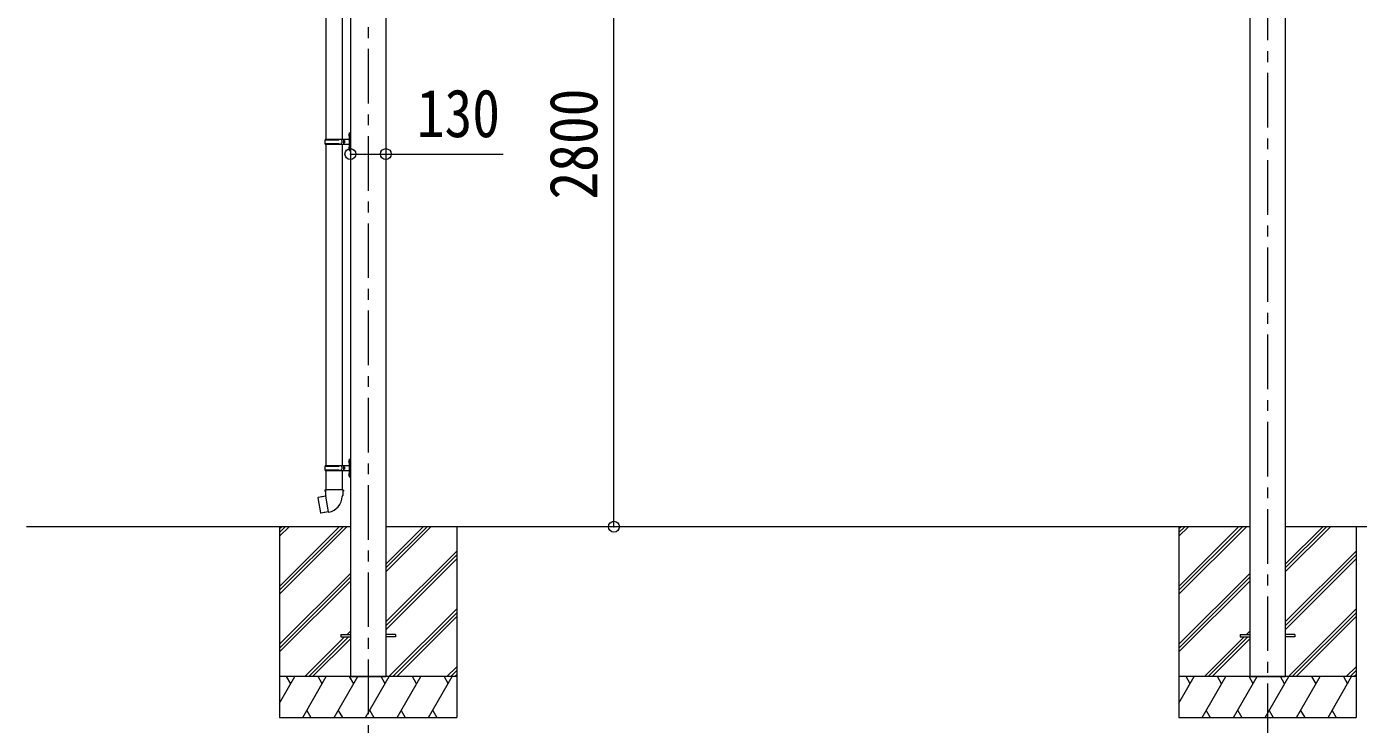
# Model space of a CAD drawing. Units: millimetres at full size; details may follow other scales. Extents: x -11243 to 11243, y -7760 to 7760.
# Drawn here: x 2634 to 7520, y -5141 to -2581 of the extents above; entities that cross this region are included whole.
import ezdxf
from ezdxf.enums import TextEntityAlignment as Align

# ---------------------------------------------------------------- set-up
doc = ezdxf.new("R2010")
doc.units = ezdxf.units.MM
doc.header["$LTSCALE"] = 40
doc.header["$PDMODE"] = 32
doc.header["$PDSIZE"] = 40
for name, pattern in [('CHAIN1', [8, 5, -1, 1, -1]), ('DASHED1', [1.8, 1.2, -0.6]), ('USER1', [13, 10, -1, 1, -1])]:
    doc.linetypes.add(name, pattern=pattern)
for name, color, linetype, lineweight in [('0-0_0', 7, 'Continuous', 9), ('0-1_本体', 5, 'CHAIN1', 9), ('0-3_ELV2', 4, 'Continuous', 9), ('0-6_OTH_LINE', 6, 'Continuous', 9), ('0-9_OUTLINE', 7, 'Continuous', 9)]:
    doc.layers.add(name, color=color, linetype=linetype, lineweight=lineweight)
doc.styles.add('ＭＳ ゴシック', font='')
doc.styles.get('ＭＳ ゴシック').set_extended_font_data('MS Gothic')

msp = doc.modelspace()

# ---------------------------------------------------------------- linework, layer by layer
at = {"layer": '0-0_0'}
for p, q in [((3821.78, -4415.51), (2633.97, -4415.51)), ((3561.78, -4415.51), (3561.78, -5115.5)), ((3561.78, -4634.48), (3780.76, -4415.51)), ((3561.78, -4648.62), (3794.9, -4415.51)), ((3561.78, -4662.77), (3809.05, -4415.51)), ((3561.78, -4450.64), (3596.91, -4415.51)), ((3561.78, -4436.49), (3582.77, -4415.51)), ((3561.78, -4422.35), (3568.63, -4415.51)), ((3951.78, -4581.14), (4117.41, -4415.51)), ((3951.78, -4566.99), (4103.27, -4415.51)), ((3951.78, -4552.85), (4089.13, -4415.51)), ((7121.7, -4415.51), (3951.78, -4415.51)), ((4211.78, -4415.51), (4211.78, -5115.5)), ((6861.7, -4415.51), (6861.7, -5115.5)), ((6861.7, -4634.48), (7080.68, -4415.51)), ((6861.7, -4648.62), (7094.82, -4415.51)), ((6861.7, -4662.77), (7108.96, -4415.51)), ((6861.7, -4450.64), (6896.83, -4415.51)), ((6861.7, -4436.49), (6882.69, -4415.51)), ((6861.7, -4422.35), (6868.55, -4415.51)), ((7251.7, -4581.14), (7417.33, -4415.51)), ((7251.7, -4566.99), (7403.19, -4415.51)), ((7251.7, -4552.85), (7389.05, -4415.51)), ((8402.09, -4415.51), (7251.74, -4415.51)), ((7511.7, -4415.51), (7511.7, -5115.5)), ((3951.78, -4764.98), (4211.78, -4504.98)), ((3951.78, -4779.12), (4211.78, -4519.13)), ((3951.78, -4793.27), (4211.78, -4533.27)), ((7251.7, -4764.98), (7511.7, -4504.98)), ((7251.7, -4779.12), (7511.7, -4519.13)), ((7251.7, -4793.27), (7511.7, -4533.27)), ((3561.78, -4846.61), (3821.78, -4586.62)), ((6861.7, -4846.61), (7121.7, -4586.62)), ((3561.78, -4860.76), (3821.78, -4600.76)), ((3561.78, -4874.9), (3821.78, -4614.9)), ((6861.7, -4860.76), (7121.7, -4600.76)), ((6861.7, -4874.9), (7121.7, -4614.9)), ((3963.39, -4965.51), (4211.78, -4717.12)), ((3977.53, -4965.51), (4211.78, -4731.26)), ((7263.31, -4965.51), (7511.7, -4717.12)), ((7277.45, -4965.51), (7511.7, -4731.26)), ((3991.68, -4965.51), (4211.78, -4745.4)), ((7291.59, -4965.51), (7511.7, -4745.4)), ((3655.02, -4965.51), (3800.52, -4820.01)), ((3669.17, -4965.51), (3814.67, -4820.01)), ((3683.31, -4965.51), (3821.78, -4827.03)), ((3809.52, -4811.01), (3821.78, -4798.75)), ((6954.94, -4965.51), (7100.44, -4820.01)), ((6969.08, -4965.51), (7114.58, -4820.01)), ((6983.23, -4965.51), (7121.7, -4827.03)), ((7109.44, -4811.01), (7121.7, -4798.75)), ((4175.52, -4965.51), (4211.78, -4929.25)), ((7475.44, -4965.51), (7511.7, -4929.25)), ((3561.78, -5062.76), (3617.93, -4965.5)), ((4211.78, -4965.51), (3561.78, -4965.51)), ((3602.93, -4991.49), (3587.93, -4965.5)), ((3646.8, -5115.5), (3733.4, -4965.5)), ((3718.4, -4991.49), (3703.4, -4965.51)), ((3762.27, -5115.5), (3848.87, -4965.51)), ((3833.87, -4991.49), (3818.87, -4965.5)), ((3877.74, -5115.5), (3964.34, -4965.51)), ((3949.34, -4991.49), (3934.34, -4965.5)), ((3993.21, -5115.5), (4079.81, -4965.51)), ((4064.81, -4991.49), (4049.81, -4965.5)), ((4108.68, -5115.5), (4195.28, -4965.51)), ((4165.28, -4965.51), (4180.28, -4991.49)), ((4189.67, -4965.51), (4211.78, -4943.39)), ((4203.81, -4965.51), (4211.78, -4957.53)), ((6861.7, -5062.76), (6917.85, -4965.5)), ((7511.7, -4965.51), (6861.7, -4965.51)), ((6902.85, -4991.49), (6887.85, -4965.5)), ((6946.72, -5115.5), (7033.32, -4965.5)), ((7018.32, -4991.49), (7003.32, -4965.51)), ((7062.19, -5115.5), (7148.79, -4965.51)), ((7133.79, -4991.49), (7118.79, -4965.5)), ((7177.66, -5115.5), (7264.26, -4965.51)), ((7249.26, -4991.49), (7234.26, -4965.5)), ((7293.13, -5115.5), (7379.73, -4965.51)), ((7364.73, -4991.49), (7349.73, -4965.5)), ((7408.6, -5115.5), (7495.2, -4965.51)), ((7465.2, -4965.51), (7480.2, -4991.49)), ((7489.58, -4965.51), (7511.7, -4943.39)), ((7503.73, -4965.51), (7511.7, -4957.53)), ((3561.78, -5115.5), (4211.78, -5115.5)), ((3661.8, -5089.53), (3676.8, -5115.5)), ((3777.27, -5089.52), (3792.27, -5115.5)), ((3892.74, -5089.52), (3907.74, -5115.5)), ((4008.21, -5089.53), (4023.21, -5115.5)), ((4123.68, -5089.53), (4138.68, -5115.5)), ((6861.7, -5115.5), (7511.7, -5115.5)), ((6961.72, -5089.53), (6976.71, -5115.5)), ((7077.19, -5089.52), (7092.19, -5115.5)), ((7192.66, -5089.52), (7207.66, -5115.5)), ((7308.13, -5089.53), (7323.12, -5115.5)), ((7423.6, -5089.53), (7438.59, -5115.5))]:
    msp.add_line(p, q, dxfattribs=at)
at = {"layer": '0-0_0', "linetype": 'USER1'}
for p, q in [((3821.78, -4965.51), (3951.78, -4965.51)), ((7121.74, -4965.51), (7251.74, -4965.51))]:
    msp.add_line(p, q, dxfattribs=at)
at = {"layer": '0-0_0', "linetype": 'DASHED1'}
for p, q in [((3836.78, -4965.51), (3936.78, -4965.51)), ((7136.7, -4965.51), (7236.7, -4965.51))]:
    msp.add_line(p, q, dxfattribs=at)
at = {"layer": '0-1_本体'}
for p, q in [((7186.74, -1151.13), (7186.74, -5208.89)), ((3886.78, -1383.1), (3886.78, -5208.89))]:
    msp.add_line(p, q, dxfattribs=at)
at = {"layer": '0-3_ELV2'}
for p, q in [((7121.74, -1385.9), (7121.74, -4965.51)), ((7251.74, -1385.9), (7251.74, -4965.51)), ((3821.78, -1616.71), (3821.78, -4965.51)), ((3951.78, -1616.71), (3951.78, -4965.51)), ((3786.78, -4811.01), (3821.78, -4811.01)), ((3986.78, -4811.01), (3951.78, -4811.01)), ((7086.7, -4811.01), (7121.7, -4811.01)), ((7286.7, -4811.01), (7251.7, -4811.01))]:
    msp.add_line(p, q, dxfattribs=at)
for points in [[(3786.78, -4811.01), (3786.78, -4820.01), (3821.78, -4820.01)], [(3986.78, -4811.01), (3986.78, -4820.01), (3951.78, -4820.01)], [(7086.7, -4811.01), (7086.7, -4820.01), (7121.7, -4820.01)], [(7286.7, -4811.01), (7286.7, -4820.01), (7251.7, -4820.01)]]:
    msp.add_lwpolyline(points, dxfattribs=at)
at = {"layer": '0-6_OTH_LINE'}
for p, q in [((4788.57, -4415.51), (4788.57, -1615.51)), ((3821.78, -3048.65), (3951.78, -3048.65)), ((3951.78, -3048.65), (4382.36, -3048.65)), ((4788.57, -4415.51), (4311.78, -4415.51))]:
    msp.add_line(p, q, dxfattribs=at)
for p in [(3821.78, -3048.65), (3951.78, -3048.65), (4788.57, -4415.51)]:
    msp.add_point(p, dxfattribs=at)
at = {"layer": '0-9_OUTLINE'}
for p, q in [((3731.79, -1815.45), (3731.79, -2994.47)), ((3791.79, -1815.45), (3791.79, -2994.47)), ((3815.48, -2977.33), (3817.52, -2978.32)), ((3816.75, -2975.32), (3817.38, -2975.32)), ((3816.75, -2975.32), (3816.75, -2983.62)), ((3817.38, -2975.32), (3817.78, -2975.72)), ((3817.52, -2978.32), (3818.13, -2979.47)), ((3817.78, -2971.47), (3820.78, -2969.97)), ((3817.78, -2971.47), (3817.78, -3035.47)), ((3820.78, -2969.97), (3820.78, -3036.97)), ((3820.78, -2969.97), (3821.78, -2969.97)), ((3821.78, -2969.97), (3821.78, -3036.97)), ((3728.81, -2996.47), (3779.14, -2996.47)), ((3728.81, -3010.47), (3779.14, -3010.47)), ((3729.81, -2994.47), (3815.81, -2994.47)), ((3729.81, -2994.47), (3729.81, -2996.47)), ((3729.81, -3012.47), (3729.81, -3010.47)), ((3729.81, -3012.47), (3815.81, -3012.47)), ((3731.79, -3012.47), (3731.79, -4191.5)), ((3788.81, -2994.47), (3788.81, -2998.97)), ((3788.81, -2998.97), (3790.81, -2998.97)), ((3788.81, -3012.47), (3788.81, -3007.97)), ((3788.81, -3007.97), (3790.81, -3007.97)), ((3790.81, -2998.97), (3790.81, -3007.97)), ((3791.79, -3012.47), (3791.79, -4191.5)), ((3796.78, -2994.47), (3796.78, -3012.47)), ((3796.78, -2998.97), (3799.78, -2998.97)), ((3796.78, -3007.97), (3799.78, -3007.97)), ((3799.78, -2998.97), (3799.78, -3007.97)), ((3815.48, -3025.33), (3817.52, -3026.32)), ((3816.75, -2983.62), (3817.38, -2983.62)), ((3816.75, -3023.32), (3817.38, -3023.32)), ((3816.75, -3023.32), (3816.75, -3031.62)), ((3817.38, -3023.32), (3817.38, -3031.62)), ((3817.38, -3023.32), (3817.78, -3023.72)), ((3817.52, -3026.32), (3818.13, -3027.47)), ((3816.75, -3031.62), (3817.38, -3031.62)), ((3817.38, -3031.62), (3817.78, -3031.22)), ((3817.78, -3035.47), (3820.78, -3036.97)), ((3820.78, -3036.97), (3821.78, -3036.97)), ((3728.81, -4193.5), (3779.14, -4193.5)), ((3729.81, -4191.5), (3815.81, -4191.5)), ((3729.81, -4191.5), (3729.81, -4193.5)), ((3788.81, -4191.5), (3788.81, -4196)), ((3788.81, -4196), (3790.81, -4196)), ((3790.81, -4196), (3790.81, -4205)), ((3796.78, -4191.5), (3796.78, -4209.5)), ((3796.78, -4196), (3799.78, -4196)), ((3799.78, -4196), (3799.78, -4205)), ((3815.48, -4174.35), (3817.52, -4175.35)), ((3816.75, -4172.35), (3817.38, -4172.35)), ((3816.75, -4172.35), (3816.75, -4180.65)), ((3816.75, -4180.65), (3817.38, -4180.65)), ((3817.38, -4172.35), (3817.78, -4172.75)), ((3817.52, -4175.35), (3818.13, -4176.5)), ((3817.78, -4168.5), (3820.78, -4167)), ((3817.78, -4168.5), (3817.78, -4232.5)), ((3820.78, -4167), (3820.78, -4234)), ((3820.78, -4167), (3821.78, -4167)), ((3821.78, -4167), (3821.78, -4234)), ((3728.81, -4207.5), (3779.14, -4207.5)), ((3729.81, -4209.5), (3729.81, -4207.5)), ((3729.81, -4209.5), (3815.81, -4209.5)), ((3731.8, -4209.5), (3731.8, -4280.5)), ((3788.81, -4209.5), (3788.81, -4205)), ((3788.81, -4205), (3790.81, -4205)), ((3791.8, -4209.5), (3791.8, -4280.5)), ((3796.78, -4205), (3799.78, -4205)), ((3815.48, -4222.35), (3817.52, -4223.35)), ((3816.75, -4220.35), (3817.38, -4220.35)), ((3816.75, -4220.35), (3816.75, -4228.65)), ((3816.75, -4228.65), (3817.38, -4228.65)), ((3817.38, -4220.35), (3817.38, -4228.65)), ((3817.38, -4220.35), (3817.78, -4220.75)), ((3817.38, -4228.65), (3817.78, -4228.25)), ((3817.52, -4223.35), (3818.13, -4224.5)), ((3817.78, -4232.5), (3820.78, -4234)), ((3820.78, -4234), (3821.78, -4234)), ((3730.1, -4280.5), (3727.95, -4281.28)), ((3727.95, -4281.28), (3727.95, -4284.9)), ((3727.95, -4284.9), (3730.19, -4285.72)), ((3793.8, -4280.5), (3730.1, -4280.5)), ((3730.1, -4280.5), (3730.45, -4300.5)), ((3793.8, -4280.5), (3793.45, -4300.5)), ((3795.95, -4284.9), (3793.71, -4285.72)), ((3793.8, -4280.5), (3795.95, -4281.28)), ((3795.93, -4281.28), (3795.93, -4284.9)), ((3703.49, -4308.95), (3702.68, -4310.12)), ((3702.68, -4310.12), (3712.3, -4364.68)), ((3731.36, -4303.7), (3703.49, -4308.95)), ((3716.23, -4306.35), (3716.02, -4306.59)), ((3730.45, -4300.5), (3731.8, -4302.5)), ((3741.72, -4361), (3731.58, -4303.53)), ((3731.61, -4302.7), (3731.61, -4303.41)), ((3731.8, -4302.5), (3731.77, -4302.51)), ((3792.14, -4302.44), (3792.07, -4304.61)), ((3793.45, -4300.5), (3792.14, -4302.44)), ((3726.33, -4363.59), (3726.05, -4363.44)), ((3742.02, -4361.76), (3741.78, -4361.1))]:
    msp.add_line(p, q, dxfattribs=at)
for points in [[(3815.48, -2981.62), (3817.52, -2980.62), (3818.13, -2979.47)], [(3817.38, -2975.32), (3817.38, -2983.62), (3817.78, -2983.22)], [(3815.48, -3029.62), (3817.52, -3028.62), (3818.13, -3027.47)], [(3815.48, -4178.65), (3817.52, -4177.65), (3818.13, -4176.5)], [(3817.38, -4172.35), (3817.38, -4180.65), (3817.78, -4180.25)], [(3815.48, -4226.65), (3817.52, -4225.65), (3818.13, -4224.5)], [(3718.48, -4306.13), (3718.2, -4305.98), (3716.23, -4306.35)], [(3741.45, -4360.91), (3713.46, -4365.51), (3712.3, -4364.68)], [(3728.51, -4363.03), (3728.3, -4363.27), (3726.33, -4363.59)]]:
    msp.add_lwpolyline(points, dxfattribs=at)
for centre, radius, start, end in [((3821.08, -2979.47), 6, 136.21765, 223.78235), ((3777.56, -3003.47), 49.25, 171.82876, 180.00002), ((3777.56, -3003.47), 49.25, 180.00002, 188.17127), ((3779.14, -2994.47), 2, 270, 359.99998), ((3779.14, -3012.47), 2, 0.00005, 90.00004), ((3821.08, -3027.47), 6, 136.21765, 223.78235), ((3815.78, -2992.47), 2, 270, 359.99998), ((3815.78, -3014.47), 2, 0.00005, 90.00004), ((3777.56, -4200.5), 49.25, 171.82876, 180.00002), ((3777.56, -4200.5), 49.25, 180.00002, 188.17127), ((3779.14, -4191.5), 2, 270, 359.99998), ((3821.08, -4176.5), 6, 136.21765, 223.78235), ((3815.78, -4189.5), 2, 270, 359.99998), ((3779.14, -4209.5), 2, 0.00005, 90.00004), ((3821.08, -4224.5), 6, 136.21765, 223.78235), ((3815.78, -4211.5), 2, 0.00005, 90.00004), ((3731.31, -4303.41), 0.3, 280.66842, 0), ((3731.81, -4302.7), 0.2, 100, 180), ((3731.8, -4302.5), 60.3, 279.96938, 358), ((3741.5, -4361.2), 0.3, 20, 99.33158), ((3742.21, -4361.69), 0.2, 200, 279.96938)]:
    msp.add_arc(centre, radius, start, end, dxfattribs=at)

# ---------------------------------------------------------------- texts
at = {"layer": '0-6_OTH_LINE', "color": 7, "style": 'ＭＳ ゴシック', "width": 0.85}
msp.add_text('130', height=176, dxfattribs=at).set_placement((4065.39, -3039.5), align=Align.BOTTOM_LEFT)
msp.add_text('2800', height=176, rotation=90, dxfattribs=at).set_placement((4780.57, -3215.51), align=Align.BOTTOM_LEFT)

doc.saveas('drawing.dxf')
